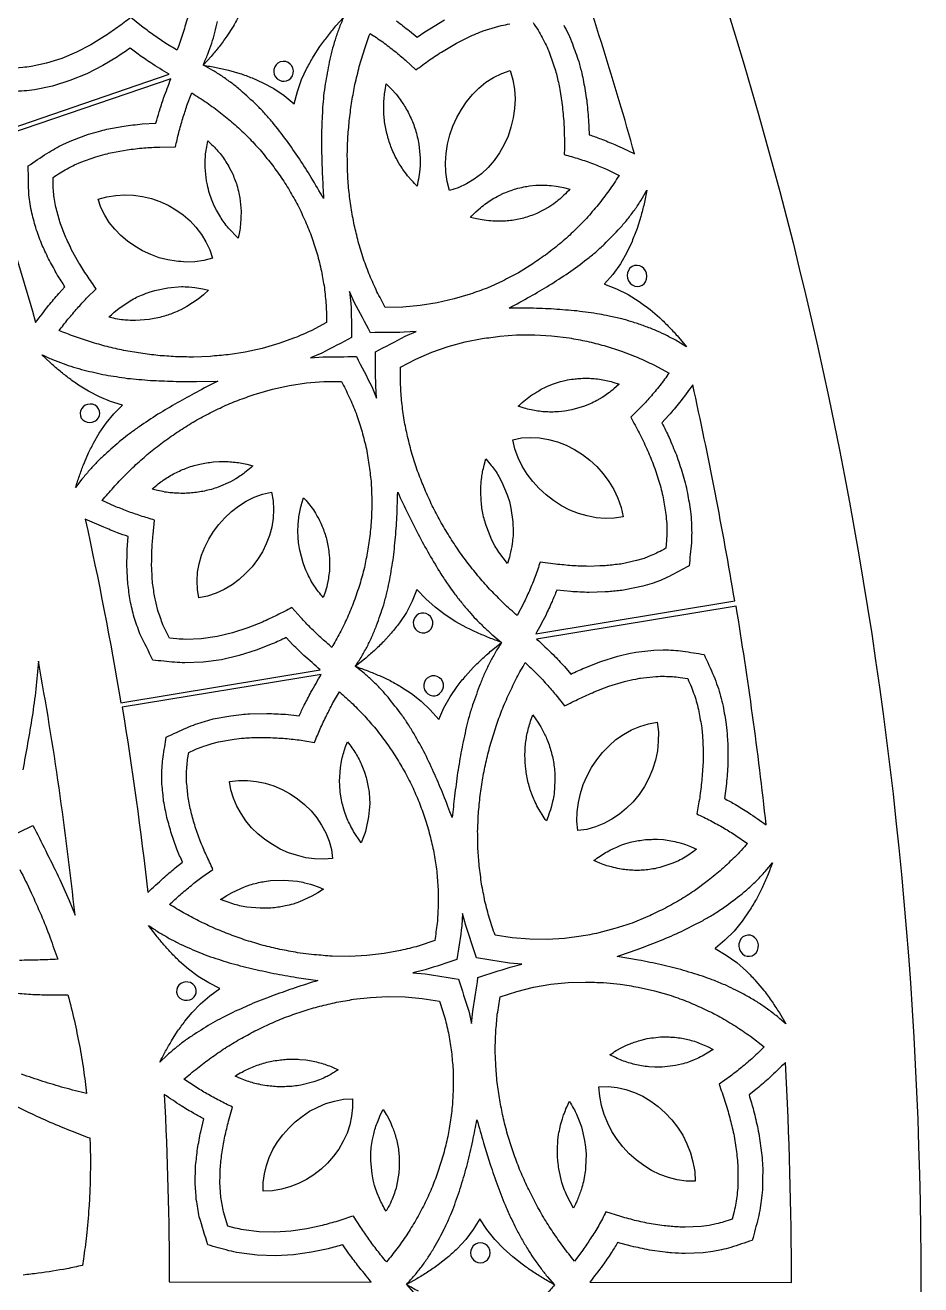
# Model space of a CAD drawing. Extents: x 10 to 990, y 10 to 990.
# Drawn here: x 887 to 989.9, y 499.9 to 644.4 of the extents above; entities that cross this region are included whole.
import ezdxf

# ---------------------------------------------------------------- set-up
doc = ezdxf.new("R2010")
doc.units = 0

msp = doc.modelspace()

# ---------------------------------------------------------------- linework, layer by layer
for points in [[(948.86, 644.46, -0.006987), (949.4, 643.41, -0.007603), (949.86, 642.31, -0.001296), (950.58, 640.29, -0.006752), (950.93, 638.93, -0.006999), (951.14, 637.96, -0.001309), (951.5, 635.86, -0.004398), (951.71, 633.6), (951.79, 631.88, -0.006506), (953.12, 631.4, -0.005615), (954.74, 630.75, -0.001264), (956.99, 629.7), (956.99, 629.7, 0.013328), (949.45, 653.87)], [(905.66, 645.25, -0.005261), (905.11, 643.36, -0.001052), (904.47, 641.57, -0.002377), (903.03, 642.47, -0.003386), (901.69, 643.37, -0.002275), (900.39, 644.35), (899.18, 645.32, -0.003552), (897.66, 644.18, -0.004682), (896.12, 643.13), (894.6, 642.2), (892.94, 641.35), (891.26, 640.64), (889.51, 640.09), (887.73, 639.71, -0.006589), (886.76, 639.59), (885.92, 639.53), (885.92, 639.53), (884.9, 640.94, 0.001121), (884.07, 642.44), (883.41, 644.03, 0.00111), (882.9, 645.67, 0.001086)], [(911.65, 645.63, -0.006218), (910.93, 644.31), (910.2, 643.17, -0.004965), (909.3, 641.97, -0.004544), (908.39, 640.87), (907.48, 639.87, 0.006063), (908.02, 641.14, 0.006189), (908.46, 642.38, 0.006796), (908.82, 643.61, 0.005808), (909.11, 644.88, 0.001454)], [(945.34, 644.75, -0.006748), (945.92, 643.87, -0.007662), (946.4, 643.02, -0.009078), (946.85, 642.14, -0.008251), (947.23, 641.24, -0.001046), (947.86, 639.46, -0.010498), (948.25, 637.9, -0.01928), (948.41, 637.08), (948.66, 635.56, -0.004827), (948.86, 633.49, -0.00459), (948.94, 631.51, -0.001139), (948.93, 629.61, -0.005896), (950.61, 629.12, -0.005692), (952.27, 628.53, -0.005724), (953.76, 627.92), (955.23, 627.22, -0.005399), (954.05, 625.45, -0.005339), (952.81, 623.83, -0.004521), (951.47, 622.28), (950.11, 620.88, -0.001012), (948.61, 619.52, -0.004571), (946.96, 618.22, -0.004588), (945.31, 617.07), (943.66, 616.05, -0.004052), (941.82, 615.09), (940.07, 614.29, -0.004136), (938.13, 613.59), (936.3, 613.04), (934.35, 612.59), (932.38, 612.27), (930.38, 612.1), (928.37, 612.07, 0.001163), (927.42, 613.87, 0.001288), (926.59, 615.72, 0.001078), (925.88, 617.62, -0.002428), (925.28, 619.63, 0.001017), (924.81, 621.52, 0.001059), (924.45, 623.51, 0.001246), (924.19, 625.52, -0.002627), (924.05, 627.61, -0.002704), (924.02, 629.65, -0.003038), (924.09, 631.68, -0.002631), (924.27, 633.71, -0.002697), (924.54, 635.73, 0.001253), (924.9, 637.66, -0.002059), (925.4, 639.7, -0.002966), (925.98, 641.65, 0.00098), (926.63, 643.5, -0.005425), (928.08, 642.52, -0.005209), (929.46, 641.46, -0.005576), (930.71, 640.43), (931.9, 639.32, -0.003118), (933.46, 640.46, -0.003619), (935.01, 641.48), (936.56, 642.39), (938.23, 643.22, -0.010251), (939.47, 643.73, -0.017147), (940, 643.92), (941.7, 644.4, -0.008963), (942.66, 644.59, -0.008119)], [(929.67, 644.93, -0.005308), (931.15, 643.79), (932.03, 643.07, -0.003786), (933.48, 644.04), (935.17, 645.05)], [(883.52, 550.55, 0.001827), (887.93, 552.63, -0.005649), (890.85, 546.8, -0.006061), (892.09, 544.02), (892.77, 542.33), (892.77, 542.33, 0.018607), (888.56, 571.47, -0.005996), (888.28, 568.29, -0.005207), (887.85, 565.14, -0.004237), (886.77, 559.02, 0.004014)], [(886.43, 547.58, -0.005934), (887.74, 544.92, -0.006201), (888.87, 542.37, -0.006157), (889.91, 539.76, -0.001433), (890.78, 537.29, -0.004673), (888.49, 537.19, -0.005235), (886.4, 537.16, -0.00511)], [(885.91, 533.4, 0.003651), (887.93, 533.25, 0.003692), (890.01, 533.19), (891.95, 533.21, -0.005953), (892.69, 530.21, -0.005921), (893.28, 527.38, -0.004299), (893.74, 524.64, -0.001872), (894.1, 521.88, -0.002568), (891.53, 522.53, -0.001993), (889.08, 523.27, -0.001893), (886.63, 524.1, -0.003056)], [(884.68, 521.06, 0.002516), (887.16, 519.85, 0.001814), (889.56, 518.75, 0.003), (892.15, 517.67, -0.001194), (894.47, 516.78, -0.007783), (894.53, 514.63, -0.010186), (894.48, 510.95, -0.010067), (894.36, 508.77, -0.005437), (894.08, 505.57, -0.009944), (893.73, 502.9), (893.61, 502.16, -0.006831), (891.84, 501.78, -0.011075), (888.55, 501.26, -0.0096), (886.82, 501.06, -0.003502)], [(931.67, 499.04), (930.84, 499.96, -0.004712), (932.15, 499.23, -0.004571)], [(947.82, 499.92, 0.004957), (946.89, 498.86, 0.003628)]]:
    msp.add_lwpolyline(points, format="xyb")
for points in [[(874.1, 651.44, -0.013094), (881.63, 631.3), (903.56, 638.81, -0.000937), (901.45, 640.13, -0.002796), (900.01, 641.11), (899.09, 641.8, -0.004801), (897.65, 640.83), (895.96, 639.82), (894.11, 638.88), (892.19, 638.09), (890.17, 637.46), (888.12, 637.04, -0.005631), (886.94, 636.9, 0.000825), (884.44, 636.74, 0.002062), (882.47, 639.48, 0.001351), (881.5, 641.23, 0.001077), (880.73, 643.05, 0.001279), (880.16, 644.91, 0.001112), (879.74, 646.8, -0.002624), (879.45, 648.76), (879.31, 650.26, -0.004239), (878.04, 650.48, -0.002406), (876.36, 650.85, 0.00144), (874.1, 651.44)], [(921.29, 624.58, 0.004068), (919.89, 626.96, 0.003593), (918.53, 629.12, 0.004188), (917.03, 631.27, 0.004559), (915.42, 633.32, 0.007049), (914.52, 634.34, 0.007924), (913.67, 635.24, 0.00461), (911.77, 636.98, 0.006644), (910.75, 637.8, 0.008101), (909.65, 638.58, 0.007388), (908.6, 639.25), (907.51, 639.86, -0.004712), (908.98, 639.59, -0.004571), (910.38, 639.27), (911.69, 638.91, -0.006573), (913.1, 638.39), (914.34, 637.85), (915.6, 637.18), (916.79, 636.37), (917.92, 635.44), (918.29, 636.85), (918.78, 638.22), (919.39, 639.52, -0.004781), (920.13, 640.84), (920.86, 641.99, -0.003813), (921.77, 643.2, -0.005345), (922.72, 644.36), (923.58, 645.33, 0.004957), (923.05, 644.03, 0.003628), (922.61, 642.77, 0.005063), (922.24, 641.49, 0.004295), (921.94, 640.22, -0.00142), (921.48, 637.71, 0.00338), (921.3, 636.33, 0.003235), (921.19, 635.03, 0.001129), (921.07, 632.4, 0.000888), (921.07, 629.77, 0.001621), (921.16, 627.06, -0.001279), (921.29, 624.58)], [(903.76, 638.29), (881.85, 630.83, -0.013282), (888.24, 610.34, -0.001905), (889.73, 612.28, -0.003677), (890.9, 613.65), (891.61, 614.43, -0.003745), (890.73, 615.82, 0.001114), (889.83, 617.44, 0.001349), (889.01, 619.18, -0.004855), (888.32, 621.01, 0.001333), (887.81, 622.87, -0.007078), (887.6, 623.95, -0.007069), (887.48, 624.98, -0.006348), (887.42, 625.98, 0.001644), (887.4, 628.3, -0.002175), (889.55, 629.74, -0.007314), (890.49, 630.3, -0.005317), (891.44, 630.79), (892.39, 631.23), (894.31, 631.93, -0.006968), (895.48, 632.26, -0.006765), (896.43, 632.5), (898.36, 632.87, -0.004349), (900.46, 633.12), (902.06, 633.22, -0.004631), (902.43, 634.5, -0.003391), (902.94, 636.09, 0.001505), (903.76, 638.29)], [(928.49, 637.71, -0.007149), (929.11, 637.09), (929.62, 636.53, -0.011467), (930.22, 635.71, -0.011545), (930.59, 635.17, -0.010777), (930.99, 634.47, -0.009122), (931.34, 633.75, -0.010429), (931.64, 633.01, -0.010063), (931.89, 632.25, -0.012635), (932.1, 631.41), (932.23, 630.78), (932.38, 629.19, -0.010417), (932.37, 628.31), (932.32, 627.58, -0.012837), (932.13, 626.51), (932.03, 625.97, -0.007892), (931.41, 626.62), (930.94, 627.17, -0.006883), (930.41, 627.89, -0.00865), (929.98, 628.55), (929.62, 629.18, -0.006775), (929.26, 629.96, -0.009251), (928.96, 630.7, -0.00944), (928.72, 631.45, -0.023407), (928.36, 632.98, -0.008108), (928.26, 633.77, -0.010185), (928.21, 634.57, -0.008238), (928.2, 635.36, -0.010225), (928.25, 636.16, -0.006371), (928.35, 636.97), (928.49, 637.71)], [(890.24, 626.97, -0.006083), (891.06, 627.51, -0.008381), (891.85, 627.98, -0.009702), (892.72, 628.41), (893.42, 628.73), (895.15, 629.35, -0.009505), (896.24, 629.65, -0.0124), (897.06, 629.84), (898.74, 630.15, -0.004657), (900.66, 630.37, -0.003809), (902.52, 630.47), (904.3, 630.49, -0.003766), (904.68, 632.13, -0.003853), (905.14, 633.74, -0.004019), (905.62, 635.22), (906.17, 636.67, -0.004908), (907.89, 635.56, -0.005088), (909.48, 634.4, -0.001313), (910.97, 633.18, -0.005057), (912.47, 631.77, -0.005342), (913.84, 630.32, -0.00525), (915.12, 628.78, -0.005606), (916.31, 627.17, -0.005024), (917.39, 625.48, -0.001153), (918.34, 623.79, -0.005319), (919.22, 621.92, -0.005422), (919.96, 620.07, -0.000999), (920.56, 618.23, -0.005318), (921.05, 616.22, -0.001061), (921.39, 614.33, -0.001302), (921.6, 612.33, -0.001164), (921.65, 610.32), (919.88, 609.39, -0.004427), (917.97, 608.57), (916.16, 607.91), (914.25, 607.37), (912.3, 606.94), (910.33, 606.64, -0.00328), (908.28, 606.45), (906.35, 606.37, -0.003133), (904.29, 606.41, -0.003097), (902.29, 606.55, -0.003103), (900.31, 606.8, -0.002729), (898.36, 607.13, -0.003329), (896.44, 607.57, -0.002784), (894.54, 608.11, -0.002622), (892.69, 608.73, 0.001228), (890.94, 609.4, -0.003312), (891.96, 610.71, -0.003801), (893.05, 611.98, -0.004162), (894.09, 613.12), (895.19, 614.2, -0.002248), (894.15, 615.71, -0.003639), (893.2, 617.2), (892.38, 618.68, 0.001103), (891.63, 620.27, -0.004906), (891.03, 621.87, 0.001158), (890.57, 623.55, -0.009257), (890.4, 624.45, -0.007853), (890.3, 625.3, -0.006145), (890.25, 626.17), (890.24, 626.97)], [(908.02, 631.17, -0.008917), (908.63, 630.59, -0.009991), (909.17, 630.01, -0.010063), (909.65, 629.41, -0.011836), (910.09, 628.77, -0.011927), (910.51, 628.06), (910.8, 627.51, -0.011214), (911.35, 626.1, -0.012497), (911.58, 625.16), (911.69, 624.62), (911.83, 623.1), (911.77, 621.57, -0.010371), (911.64, 620.72), (911.48, 620.01), (910.39, 621.15, -0.009634), (909.88, 621.82, -0.009046), (909.45, 622.45, -0.013189), (909.01, 623.23), (908.75, 623.72, -0.007543), (908.43, 624.49), (908.21, 625.12, -0.01208), (907.96, 626.12), (907.86, 626.59), (907.71, 628.1), (907.7, 628.87, -0.009064), (907.76, 629.69, -0.008391), (907.88, 630.48), (908.02, 631.17)], [(949.56, 625.62, -0.009697), (948.89, 624.94), (948.41, 624.49, -0.010466), (947.73, 623.96), (947.14, 623.57), (945.77, 622.85, -0.007965), (945, 622.56, -0.010934), (944.26, 622.32, -0.010853), (943.52, 622.15, -0.009485), (942.75, 622.03, -0.011478), (941.98, 621.96, -0.010216), (941.2, 621.95, -0.012307), (940.28, 622), (939.72, 622.06, -0.006912), (938.86, 622.22), (938.15, 622.4, -0.006924), (938.77, 623.02), (939.31, 623.51, -0.008811), (940, 624.04, -0.010667), (940.64, 624.47, -0.012969), (941.44, 624.91), (941.94, 625.16, -0.008534), (943.38, 625.68, -0.009798), (944.27, 625.89, -0.012624), (944.95, 626.01), (945.65, 626.08, -0.010084), (946.5, 626.1, -0.013033), (947.42, 626.04), (947.99, 625.98, -0.00791), (948.85, 625.81), (949.56, 625.62)], [(895.42, 624.47), (896.42, 624.76), (897.44, 624.92), (898.47, 624.98), (899.49, 624.93), (900.52, 624.79), (901.53, 624.55), (902.5, 624.2), (903.44, 623.78), (904.34, 623.26), (905.19, 622.67), (905.97, 622), (906.65, 621.26), (907.29, 620.45), (907.8, 619.59), (908.24, 618.68), (908.54, 617.7), (907.54, 617.44), (906.51, 617.31), (905.48, 617.27, -0.007354), (904.37, 617.37), (903.43, 617.51), (902.42, 617.77), (901.45, 618.13), (900.51, 618.57), (899.62, 619.08), (898.79, 619.65), (898.02, 620.31), (897.32, 621.04), (896.7, 621.81), (896.18, 622.64), (895.73, 623.53), (895.42, 624.47)], [(942.6, 612, 0.003736), (945.02, 613.32, 0.003279), (947.21, 614.61, 0.003993), (949.41, 616.03, 0.003622), (951.52, 617.59, 0.005429), (952.53, 618.41, 0.006824), (953.51, 619.3, 0.004458), (955.34, 621.19, 0.007232), (956.2, 622.19, 0.005343), (957.01, 623.27, 0.00686), (957.76, 624.39), (958.42, 625.52, -0.003916), (958.09, 623.95, -0.004838), (957.71, 622.48), (957.28, 621.11, -0.006482), (956.7, 619.64), (956.1, 618.35), (955.37, 617.06), (954.5, 615.85), (953.56, 614.77), (953.55, 614.76), (953.54, 614.74), (954.93, 614.21), (956.25, 613.56), (957.52, 612.76, -0.005993), (958.78, 611.82), (959.87, 610.9, -0.004539), (961, 609.77, -0.005183), (962.04, 608.65), (962.97, 607.54, 0.00704), (961.72, 608.3, 0.007037), (960.46, 608.95, 0.007346), (959.3, 609.48, 0.006828), (957.98, 609.98, 0.008319), (956.67, 610.42, 0.006422), (955.53, 610.75, 0.007886), (954.06, 611.08, 0.006685), (952.97, 611.3, 0.004213), (950.37, 611.66, 0.003002), (947.76, 611.87, 0.003605), (945.07, 611.98), (942.6, 612)], [(896.63, 610.94, -0.009172), (897.26, 611.52), (897.8, 611.96), (899.1, 612.83, -0.010229), (899.84, 613.23, -0.011643), (900.61, 613.56, -0.010333), (901.27, 613.81), (901.93, 614.02), (903.42, 614.33), (904.97, 614.45, -0.009735), (905.82, 614.43), (906.53, 614.36, -0.010506), (907.43, 614.2), (908.07, 614.06), (907.5, 613.51), (906.89, 613.02), (905.59, 612.16), (904.91, 611.79, -0.011416), (904.08, 611.43, -0.010526), (903.42, 611.19, -0.010041), (902.69, 610.97, -0.012536), (901.87, 610.79), (901.26, 610.68), (899.72, 610.56, -0.008639), (898.88, 610.59, -0.011056), (898.1, 610.66, -0.012065), (897.19, 610.82), (896.63, 610.94)], [(919.78, 606.27), (921.21, 606.39, -0.000995), (925.06, 606.43, -0.002096), (926.83, 602.98), (927.39, 601.64), (927.28, 603.08, 0.002095), (927.24, 606.97, 0.000988), (930.67, 608.76), (931.94, 609.32), (930.54, 609.21, 0.001), (926.69, 609.17, 0.002416), (924.86, 612.61), (924.29, 613.91), (924.44, 612.51, -0.002426), (924.52, 608.61, -0.000992), (921.1, 606.83), (919.78, 606.27)], [(960.58, 584.43, -0.007162), (959.7, 583.97, -0.008583), (958.87, 583.59), (958.08, 583.28), (957.21, 583.02), (955.41, 582.63, -0.009757), (953.8, 582.45, -0.016739), (953.02, 582.41), (951.73, 582.36, -0.004066), (949.8, 582.43, -0.002935), (947.93, 582.61), (946.16, 582.86, -0.005789), (945.59, 581.19, -0.006047), (944.92, 579.57, -0.005944), (944.25, 578.11), (943.51, 576.71, -0.002495), (941.96, 578.13, -0.002814), (940.53, 579.57, -0.002955), (939.18, 581.09, -0.002636), (937.89, 582.69, -0.002794), (936.69, 584.33, -0.002935), (935.58, 586.05, -0.002478), (934.56, 587.8, 0.001086), (933.66, 589.54, -0.002367), (932.8, 591.47, 0.001131), (932.09, 593.28, 0.00127), (931.46, 595.2, -0.002791), (930.94, 597.24, 0.001011), (930.54, 599.15, 0.001049), (930.27, 601.16, 0.001099), (930.13, 603.18, 0.001308), (930.11, 605.21), (931.89, 606.14), (933.73, 606.92), (935.61, 607.57), (937.54, 608.1), (939.49, 608.49, -0.004389), (941.54, 608.76), (943.46, 608.91, -0.004314), (945.54, 608.91), (947.47, 608.8), (949.47, 608.57, -0.005008), (951.53, 608.18, -0.004978), (953.5, 607.69, -0.001008), (955.38, 607.09, -0.005139), (957.35, 606.32, -0.004987), (959.2, 605.47), (960.96, 604.54, -0.005447), (959.91, 603.11, -0.006071), (958.78, 601.77, -0.006066), (957.69, 600.58), (956.55, 599.47, -0.004158), (957.53, 597.66, -0.005153), (958.4, 595.86, -0.001127), (959.14, 594.09, -0.003793), (959.79, 592.13, -0.006777), (960.06, 591.18, -0.009289), (960.29, 590.21, -0.001068), (960.59, 588.34, -0.006663), (960.68, 587.28, -0.008596), (960.7, 586.31, -0.007647), (960.66, 585.33), (960.58, 584.43)], [(909.17, 603.61, 0.002041), (906.73, 602.35, 0.001577), (904.51, 601.13, 0.001976), (902.29, 599.81, 0.001605), (900.13, 598.38, 0.005455), (899.03, 597.58, 0.005902), (898.08, 596.84, 0.001768), (896.17, 595.16, 0.005025), (895.25, 594.27, 0.004159), (894.39, 593.35, 0.004907), (893.56, 592.36), (892.83, 591.39, -0.002751), (893.27, 592.74, -0.003329), (893.74, 594.02), (894.24, 595.21, -0.004722), (894.89, 596.49), (895.55, 597.63), (896.33, 598.77), (897.23, 599.84), (898.22, 600.86), (896.85, 601.28), (895.56, 601.81), (894.33, 602.44), (893.15, 603.16, -0.003807), (891.98, 604, -0.003811), (890.92, 604.85, -0.003587), (889.9, 605.75), (888.97, 606.64, 0.005106), (890.2, 606.09, 0.003181), (891.4, 605.62, 0.00532), (892.59, 605.22, 0.004415), (893.83, 604.87, -0.001308), (896.25, 604.32, -0.001078), (898.79, 603.93, 0.001799), (901.43, 603.7, 0.001295), (904.03, 603.59, 0.002113), (906.7, 603.57), (909.17, 603.61)], [(903.62, 574.11), (902.85, 575.66, 0.001121), (902.28, 577.28), (901.88, 578.96, 0.00111), (901.65, 580.66, 0.001086), (901.56, 582.41, -0.003263), (901.59, 584.24, -0.00206), (901.72, 586), (901.9, 587.67, -0.002396), (900.29, 588.16, -0.00332), (898.75, 588.69, -0.00246), (897.28, 589.28), (895.88, 589.9, -0.002996), (897.18, 591.42, -0.002436), (898.52, 592.84, -0.003213), (899.94, 594.2, -0.002916), (901.44, 595.5, -0.003091), (903, 596.71, -0.002843), (904.63, 597.84, -0.003537), (906.32, 598.91, -0.003323), (908.07, 599.87, -0.003739), (909.86, 600.74, -0.004022), (911.7, 601.5, -0.004055), (913.58, 602.15), (915.43, 602.68), (917.37, 603.11), (919.35, 603.4), (921.34, 603.56), (923.34, 603.57, -0.001311), (924.25, 601.78, -0.001103), (925.03, 599.92, -0.001039), (925.65, 598.03, -0.001043), (926.16, 596.09, -0.004491), (926.51, 594.05, -0.001168), (926.75, 592.13, -0.004458), (926.83, 590.08, -0.001172), (926.81, 588.15, -0.004928), (926.64, 586.09, -0.004478), (926.35, 584.1, -0.001188), (925.98, 582.21, -0.001215), (925.46, 580.29, -0.004659), (924.78, 578.34, -0.005262), (924.04, 576.5, -0.005261), (923.18, 574.72, -0.001052), (922.26, 573.06, -0.002377), (920.98, 574.19, -0.003386), (919.81, 575.3, -0.002275), (918.69, 576.48), (917.66, 577.63, -0.003552), (915.96, 576.76, -0.004682), (914.28, 575.97), (912.62, 575.31), (910.85, 574.74), (909.07, 574.32), (907.26, 574.06), (905.44, 573.98, -0.006589), (904.46, 574.03), (903.62, 574.11)], [(955.21, 603.28), (954.63, 602.73, -0.007262), (953.93, 602.18, -0.010314), (953.29, 601.74), (952.68, 601.37, -0.007648), (951.91, 601.01), (951.26, 600.74), (949.78, 600.3, -0.008034), (948.97, 600.17), (948.27, 600.09, -0.008382), (947.43, 600.06, -0.010194), (946.66, 600.09, -0.010528), (945.88, 600.17, -0.009771), (945.11, 600.31, -0.007454), (944.33, 600.51), (943.62, 600.72, -0.006907), (944.27, 601.31), (944.84, 601.77, -0.011351), (945.74, 602.35, -0.01827), (946.29, 602.67, -0.011985), (946.91, 602.98), (947.56, 603.26, -0.011914), (948.49, 603.55), (949.04, 603.7, -0.011546), (950, 603.85, -0.01483), (950.63, 603.92, -0.012521), (951.47, 603.94, -0.012113), (952.17, 603.92, -0.011593), (952.95, 603.84, -0.008817), (953.73, 603.7, -0.010251), (954.51, 603.5), (955.21, 603.28)], [(945.65, 574.6), (968.49, 578.39, 0.013098), (963.67, 603.18, -0.001447), (962.16, 601.14, -0.003824), (960.94, 599.69), (960.14, 598.82, -0.005336), (960.96, 597.13, -0.001286), (961.79, 595.15, -0.003702), (962.5, 593.02, -0.006594), (962.81, 591.93, -0.008119), (963.07, 590.77, -0.001098), (963.42, 588.65, -0.006132), (963.52, 587.38, -0.008407), (963.55, 586.22, -0.005993), (963.51, 585.04, -0.001259), (963.26, 582.41, -0.004169), (960.95, 581.19, -0.007625), (959.97, 580.75), (959, 580.39), (957.94, 580.08), (955.92, 579.65, -0.008833), (954.37, 579.48, -0.016802), (953.6, 579.43), (951.78, 579.36, -0.003624), (949.66, 579.46), (948.06, 579.62, -0.006727), (947.52, 578.33, -0.005784), (946.79, 576.74, -0.001441), (945.65, 574.6)], [(901.61, 591.23, -0.010425), (902.32, 591.82, -0.01065), (902.9, 592.25, -0.008745), (903.56, 592.67, -0.009786), (904.23, 593.05, -0.00857), (904.93, 593.38, -0.010135), (905.64, 593.67, -0.01156), (906.43, 593.92, -0.010575), (907.11, 594.1, -0.009307), (907.86, 594.24, -0.008306), (908.62, 594.34), (909.32, 594.4, -0.009335), (910.16, 594.39, -0.025184), (911.71, 594.23, -0.008899), (912.47, 594.07), (913.17, 593.88, -0.011444), (912.4, 593.23, -0.013689), (911.89, 592.84, -0.010317), (911.24, 592.42), (910.62, 592.07), (909.21, 591.45, -0.010614), (908.42, 591.19, -0.012356), (907.61, 591, -0.010562), (906.92, 590.87, -0.008612), (906.15, 590.78, -0.010428), (905.38, 590.73, -0.013033), (904.47, 590.75, -0.012724), (903.83, 590.79, -0.010266), (903.08, 590.89, -0.011015), (902.24, 591.07), (901.61, 591.23)], [(942.4, 582.69), (941.42, 583.98, -0.009523), (940.96, 584.73), (940.62, 585.37), (940.02, 586.85, -0.009569), (939.77, 587.67, -0.008916), (939.58, 588.45, -0.009999), (939.45, 589.22, -0.010998), (939.37, 590.09), (939.33, 590.73, -0.0082), (939.36, 591.59, -0.012802), (939.46, 592.58, -0.014652), (939.55, 593.19, -0.007995), (939.73, 593.97), (939.93, 594.69, -0.010681), (940.55, 593.95, -0.012507), (940.99, 593.36, -0.010531), (941.42, 592.67), (941.77, 592.03), (942.38, 590.56), (942.63, 589.8), (942.81, 589.03), (943.02, 587.45, -0.009389), (943.05, 586.58), (943.04, 585.85, -0.010474), (942.95, 584.98, -0.013066), (942.69, 583.68, -0.03201), (942.56, 583.18), (942.4, 582.69)], [(921.26, 578.78, -0.006926), (920.72, 579.44, -0.010114), (920.26, 580.08), (919.89, 580.66, -0.009923), (919.48, 581.47, -0.011977), (919.19, 582.1), (918.95, 582.75), (918.56, 584.21, -0.010967), (918.43, 585.07), (918.37, 585.7, -0.011773), (918.36, 586.65, -0.012329), (918.39, 587.27, -0.009134), (918.47, 588.03, -0.010552), (918.6, 588.79, -0.011043), (918.81, 589.61), (919, 590.24, -0.007447), (919.56, 589.59), (920, 589.02, -0.010234), (920.48, 588.25, -0.010885), (920.82, 587.64, -0.011944), (921.14, 586.95, -0.009267), (921.41, 586.23, -0.011304), (921.63, 585.5, -0.010564), (921.79, 584.76, -0.013191), (921.91, 583.94), (921.97, 583.33), (921.96, 581.81, -0.010593), (921.85, 580.97), (921.72, 580.28, -0.01305), (921.43, 579.28), (921.26, 578.78)], [(929.81, 590.86, 0.00127), (931, 588.35), (932.15, 586.06, 0.001518), (933.41, 583.74, 0.001719), (934.77, 581.49, 0.005816), (935.63, 580.2, 0.004963), (936.26, 579.32, 0.004373), (937.12, 578.22, 0.006951), (938, 577.17, 0.00627), (938.8, 576.29, 0.005509), (939.79, 575.31, 0.005433), (940.71, 574.45), (941.71, 573.64, -0.003399), (940.29, 574.17, -0.004054), (938.96, 574.73, -0.004482), (937.67, 575.36), (936.46, 576.01), (935.25, 576.78), (934.09, 577.66), (933.02, 578.62), (932.02, 579.69), (931.46, 578.35), (930.8, 577.08), (930.01, 575.89, -0.006218), (929.07, 574.71), (928.17, 573.7, -0.004965), (927.09, 572.67, -0.004544), (926.01, 571.73), (924.94, 570.89, 0.006063), (925.69, 572.05, 0.006189), (926.33, 573.21, 0.006796), (926.88, 574.36, 0.005808), (927.38, 575.57, 0.001454), (928.2, 577.94, 0.007169), (928.56, 579.32, 0.00603), (928.83, 580.52, 0.004313), (929.27, 583.09, 0.003675), (929.56, 585.69, 0.004535), (929.73, 588.38, 0.00168), (929.81, 590.86)], [(893.93, 587.79, -0.013094), (898.03, 566.7), (920.91, 570.49, -0.000937), (919.04, 572.15, -0.002796), (917.78, 573.35), (916.99, 574.18, -0.004801), (915.41, 573.46), (913.57, 572.74), (911.6, 572.12), (909.57, 571.65), (907.48, 571.37), (905.38, 571.29, -0.005631), (904.19, 571.35, 0.000825), (901.7, 571.6, 0.002062), (900.21, 574.62, 0.001351), (899.54, 576.51, 0.001077), (899.09, 578.44, 0.001279), (898.83, 580.36, 0.001112), (898.72, 582.3, -0.002624), (898.76, 584.28), (898.86, 585.78, -0.004239), (897.65, 586.21, -0.002406), (896.06, 586.85, 0.00144), (893.93, 587.79)], [(972.1, 552.71, 0.013328), (968.65, 577.79), (945.75, 574.02, -0.004948), (947.66, 572.23, -0.005308), (948.94, 570.86), (949.69, 570.01, -0.003786), (951.27, 570.72), (953.11, 571.44), (955.06, 572.05, -0.008292), (956.35, 572.35), (957.15, 572.52), (959.19, 572.75), (960.29, 572.79, -0.006908), (961.45, 572.75, -0.007455), (962.53, 572.64, -0.000749), (964.97, 572.25, -0.001707), (966.09, 569.77, -0.006444), (966.52, 568.61, -0.006987), (966.87, 567.48, -0.007603), (967.15, 566.32, -0.001296), (967.52, 564.21, -0.006752), (967.64, 562.81, -0.006999), (967.7, 561.83, -0.001309), (967.7, 559.69, -0.004398), (967.54, 557.43), (967.33, 555.72, -0.006506), (968.57, 555.03, -0.005615), (970.06, 554.12, -0.001264), (972.1, 552.71)], [(936.05, 553.53, 0.004068), (935.06, 556.12, 0.003593), (934.07, 558.47, 0.004188), (932.95, 560.84, 0.004559), (931.7, 563.13, 0.007049), (930.98, 564.28, 0.007924), (930.28, 565.31, 0.00461), (928.7, 567.34, 0.006644), (927.83, 568.32, 0.008101), (926.87, 569.27, 0.007388), (925.94, 570.1), (924.97, 570.88, -0.004712), (926.38, 570.37, -0.004571), (927.7, 569.82), (928.94, 569.25, -0.006573), (930.24, 568.51), (931.38, 567.77), (932.51, 566.9), (933.55, 565.91), (934.51, 564.81), (935.11, 566.13), (935.82, 567.41), (936.63, 568.59, -0.004781), (937.58, 569.76), (938.5, 570.78, -0.003813), (939.59, 571.83, -0.005345), (940.72, 572.82), (941.72, 573.63, 0.004957), (940.98, 572.43, 0.003628), (940.35, 571.26, 0.005063), (939.77, 570.07, 0.004295), (939.27, 568.86, -0.00142), (938.4, 566.46, 0.00338), (937.99, 565.12, 0.003235), (937.67, 563.86, 0.001129), (937.12, 561.28, 0.000888), (936.68, 558.69, 0.001621), (936.33, 556.01, -0.001279), (936.05, 553.53)], [(963.09, 569.48, -0.006748), (963.51, 568.51, -0.007662), (963.86, 567.59, -0.009078), (964.15, 566.66, -0.008251), (964.38, 565.7, -0.001046), (964.7, 563.84, -0.010498), (964.83, 562.24, -0.01928), (964.85, 561.4), (964.86, 559.86, -0.004827), (964.71, 557.79, -0.00459), (964.47, 555.83, -0.001139), (964.14, 553.95, -0.005896), (965.72, 553.19, -0.005692), (967.26, 552.33, -0.005724), (968.63, 551.49), (969.96, 550.56, -0.005399), (968.5, 549.01, -0.005339), (967.01, 547.61, -0.004521), (965.44, 546.31), (963.87, 545.14, -0.001012), (962.16, 544.05, -0.004571), (960.32, 543.04, -0.004588), (958.5, 542.18), (956.71, 541.44, -0.004052), (954.74, 540.8), (952.88, 540.3, -0.004136), (950.85, 539.92), (948.95, 539.68), (946.95, 539.56), (944.96, 539.58), (942.96, 539.74), (940.98, 540.04, 0.001163), (940.33, 541.97, 0.001288), (939.82, 543.93, 0.001078), (939.43, 545.92, -0.002428), (939.17, 548, 0.001017), (939.02, 549.94, 0.001059), (938.98, 551.96, 0.001246), (939.07, 553.99, -0.002627), (939.27, 556.07, -0.002704), (939.57, 558.09, -0.003038), (939.98, 560.08, -0.002631), (940.49, 562.06, -0.002697), (941.09, 564.01, 0.001253), (941.76, 565.85, -0.002059), (942.6, 567.78, -0.002966), (943.48, 569.6, 0.00098), (944.43, 571.32, -0.005425), (945.7, 570.12, -0.005209), (946.89, 568.85, -0.005576), (947.95, 567.62), (948.94, 566.34, -0.003118), (950.67, 567.2, -0.003619), (952.36, 567.95), (954.04, 568.6), (955.82, 569.14, -0.010251), (957.14, 569.43, -0.017147), (957.69, 569.54), (959.44, 569.73, -0.008963), (960.42, 569.75, -0.008119), (961.33, 569.71, -0.008347), (962.24, 569.62), (963.09, 569.48)], [(921.02, 569.95), (898.18, 566.19, -0.013282), (901.11, 544.94, -0.001905), (902.9, 546.6, -0.003677), (904.27, 547.76), (905.1, 548.41, -0.003745), (904.46, 549.93, 0.001114), (903.84, 551.67, 0.001349), (903.32, 553.53, -0.004855), (902.94, 555.44, 0.001333), (902.74, 557.37, -0.007078), (902.72, 558.46, -0.007069), (902.77, 559.5, -0.006348), (902.87, 560.5, 0.001644), (903.24, 562.78, -0.002175), (905.59, 563.85, -0.007314), (906.61, 564.25, -0.005317), (907.63, 564.58), (908.63, 564.85), (910.65, 565.23, -0.006968), (911.86, 565.37, -0.006765), (912.83, 565.44), (914.8, 565.48, -0.004349), (916.91, 565.39), (918.5, 565.22, -0.004631), (919.07, 566.43, -0.003391), (919.84, 567.91, 0.001505), (921.02, 569.95)], [(905.82, 561, -0.006083), (906.72, 561.41, -0.008381), (907.57, 561.73, -0.009702), (908.5, 562.02), (909.25, 562.22), (911.05, 562.54, -0.009505), (912.17, 562.66, -0.0124), (913.01, 562.71), (914.73, 562.74, -0.004657), (916.66, 562.64, -0.003809), (918.51, 562.44), (920.26, 562.16, -0.003766), (920.91, 563.72, -0.003853), (921.63, 565.24, -0.004019), (922.34, 566.61), (923.13, 567.95, -0.004908), (924.64, 566.58, -0.005088), (926.02, 565.17, -0.001313), (927.29, 563.72, -0.005057), (928.53, 562.08, -0.005342), (929.64, 560.43, -0.00525), (930.66, 558.7, -0.005606), (931.57, 556.91, -0.005024), (932.35, 555.06, -0.001153), (933.01, 553.25, -0.005319), (933.57, 551.26, -0.005422), (934, 549.3, -0.000999), (934.29, 547.4, -0.005318), (934.44, 545.33, -0.001061), (934.46, 543.41, -0.001302), (934.34, 541.41, -0.001164), (934.06, 539.42), (932.16, 538.79, -0.004427), (930.14, 538.29), (928.25, 537.94), (926.28, 537.72), (924.27, 537.62), (922.28, 537.64, -0.00328), (920.23, 537.8), (918.31, 538.04, -0.003133), (916.29, 538.42, -0.003097), (914.35, 538.88, -0.003103), (912.43, 539.45, -0.002729), (910.56, 540.11, -0.003329), (908.74, 540.85, -0.002784), (906.95, 541.69, -0.002622), (905.23, 542.61, 0.001228), (903.62, 543.56, -0.003312), (904.83, 544.69, -0.003801), (906.12, 545.76, -0.004162), (907.33, 546.71), (908.6, 547.6, -0.002248), (907.82, 549.26, -0.003639), (907.13, 550.88), (906.56, 552.48, 0.001103), (906.09, 554.17, -0.004906), (905.75, 555.85, 0.001158), (905.58, 557.58, -0.009257), (905.56, 558.49, -0.007853), (905.6, 559.35, -0.006145), (905.69, 560.21), (905.82, 561)], [(945.31, 565.31, -0.007149), (945.83, 564.59), (946.23, 563.96, -0.011467), (946.69, 563.05, -0.011545), (946.96, 562.45, -0.010777), (947.24, 561.7, -0.009122), (947.47, 560.93, -0.010429), (947.64, 560.15, -0.010063), (947.77, 559.36, -0.012635), (947.84, 558.49), (947.86, 557.85), (947.75, 556.26, -0.010417), (947.59, 555.4), (947.42, 554.68, -0.012837), (947.06, 553.66), (946.87, 553.15, -0.007892), (946.37, 553.88), (945.99, 554.51, -0.006883), (945.59, 555.3, -0.00865), (945.27, 556.03), (945.02, 556.71, -0.006775), (944.79, 557.54, -0.009251), (944.62, 558.31, -0.00944), (944.51, 559.09, -0.023407), (944.41, 560.66, -0.008108), (944.44, 561.46, -0.010185), (944.51, 562.25, -0.008238), (944.64, 563.04, -0.010225), (944.82, 563.82, -0.006371), (945.06, 564.6), (945.31, 565.31)], [(924.04, 562.23, -0.008917), (924.55, 561.55, -0.009991), (924.99, 560.89, -0.010063), (925.37, 560.21, -0.011836), (925.7, 559.52, -0.011927), (925.99, 558.74), (926.19, 558.15, -0.011214), (926.49, 556.67, -0.012497), (926.57, 555.71), (926.59, 555.16), (926.47, 553.64), (926.16, 552.13, -0.010371), (925.89, 551.32), (925.62, 550.65), (924.74, 551.95, -0.009634), (924.34, 552.69, -0.009046), (924.02, 553.39, -0.013189), (923.71, 554.23), (923.54, 554.76, -0.007543), (923.35, 555.56), (923.24, 556.22, -0.01208), (923.16, 557.25), (923.13, 557.73), (923.23, 559.24), (923.35, 560.01, -0.009064), (923.55, 560.81, -0.008391), (923.79, 561.56), (924.04, 562.23)], [(910.51, 557.69), (911.55, 557.81), (912.58, 557.8), (913.6, 557.69), (914.61, 557.47), (915.6, 557.17), (916.55, 556.76), (917.45, 556.26), (918.31, 555.68), (919.11, 555.03), (919.86, 554.31), (920.51, 553.51), (921.06, 552.67), (921.56, 551.77), (921.93, 550.84), (922.21, 549.86), (922.34, 548.86), (921.31, 548.76), (920.27, 548.8), (919.25, 548.93, -0.007354), (918.18, 549.21), (917.27, 549.5), (916.32, 549.93), (915.42, 550.45), (914.56, 551.03), (913.77, 551.68), (913.04, 552.38), (912.39, 553.16), (911.83, 553.99), (911.34, 554.86), (910.96, 555.76), (910.67, 556.71), (910.51, 557.69)], [(964.11, 549.91, -0.009697), (963.34, 549.35), (962.79, 548.99, -0.010466), (962.03, 548.58), (961.38, 548.29), (959.91, 547.8, -0.007965), (959.1, 547.64, -0.010934), (958.34, 547.53, -0.010853), (957.57, 547.48, -0.009485), (956.8, 547.49, -0.011478), (956.03, 547.55, -0.010216), (955.26, 547.66, -0.012307), (954.36, 547.87), (953.81, 548.02, -0.006912), (953, 548.32), (952.32, 548.62, -0.006924), (953.03, 549.12), (953.65, 549.52, -0.008811), (954.41, 549.92, -0.010667), (955.12, 550.24, -0.012969), (955.98, 550.55), (956.51, 550.71, -0.008534), (958.02, 550.99, -0.009798), (958.93, 551.04, -0.012624), (959.63, 551.05), (960.33, 551.01, -0.010084), (961.17, 550.88, -0.013033), (962.07, 550.68), (962.62, 550.53, -0.00791), (963.43, 550.22), (964.11, 549.91)], [(954.99, 537.62, 0.003736), (957.6, 538.52, 0.003279), (959.98, 539.43, 0.003993), (962.37, 540.48, 0.003622), (964.71, 541.67, 0.005429), (965.84, 542.31, 0.006824), (966.96, 543.03, 0.004458), (969.08, 544.59, 0.007232), (970.09, 545.44, 0.005343), (971.06, 546.36, 0.00686), (971.99, 547.35), (972.83, 548.35, -0.003916), (972.24, 546.86, -0.004838), (971.63, 545.48), (970.98, 544.19, -0.006482), (970.16, 542.83), (969.36, 541.66), (968.43, 540.52), (967.37, 539.46), (966.27, 538.55), (966.25, 538.55), (966.23, 538.52), (967.52, 537.77), (968.72, 536.91), (969.84, 535.92, -0.005993), (970.92, 534.79), (971.85, 533.69, -0.004539), (972.78, 532.4, -0.005183), (973.62, 531.12), (974.36, 529.87, 0.00704), (973.25, 530.82, 0.007037), (972.11, 531.67, 0.007346), (971.06, 532.39, 0.006828), (969.83, 533.1, 0.008319), (968.62, 533.74, 0.006422), (967.55, 534.26, 0.007886), (966.15, 534.83, 0.006685), (965.11, 535.23, 0.004213), (962.61, 536.01, 0.003002), (960.07, 536.65, 0.003605), (957.43, 537.19), (954.99, 537.62)], [(909.48, 544.14, -0.009172), (910.19, 544.61), (910.81, 544.96), (912.23, 545.6, -0.010229), (913.03, 545.87, -0.011643), (913.83, 546.08, -0.010333), (914.53, 546.21), (915.21, 546.31), (916.74, 546.37), (918.29, 546.23, -0.009735), (919.12, 546.07), (919.81, 545.89, -0.010506), (920.67, 545.58), (921.28, 545.33), (920.62, 544.89), (919.94, 544.51), (918.52, 543.87), (917.79, 543.62, -0.011416), (916.91, 543.4, -0.010526), (916.22, 543.27, -0.010041), (915.46, 543.18, -0.012536), (914.62, 543.13), (914.01, 543.13), (912.47, 543.26, -0.008639), (911.64, 543.43, -0.011056), (910.88, 543.63, -0.012065), (910.01, 543.94), (909.48, 544.14)], [(931.54, 535.72), (932.97, 535.61, -0.000995), (936.78, 535.01, -0.002096), (937.96, 531.32), (938.29, 529.91), (938.42, 531.34, 0.002095), (939.02, 535.19, 0.000988), (942.7, 536.39), (944.05, 536.73), (942.64, 536.85, 0.001), (938.84, 537.45, 0.002416), (937.61, 541.15), (937.25, 542.52), (937.17, 541.12, -0.002426), (936.61, 537.26, -0.000992), (932.94, 536.06), (931.54, 535.72)], [(920.64, 534.85, 0.002041), (918.03, 534.01, 0.001577), (915.64, 533.17, 0.001976), (913.23, 532.23, 0.001605), (910.87, 531.18, 0.005455), (909.65, 530.57, 0.005902), (908.59, 530, 0.001768), (906.43, 528.66, 0.005025), (905.37, 527.93, 0.004159), (904.38, 527.16, 0.004907), (903.39, 526.32), (902.51, 525.49, -0.002751), (903.17, 526.75, -0.003329), (903.85, 527.93), (904.54, 529.03, -0.004722), (905.39, 530.18), (906.23, 531.19), (907.18, 532.19), (908.24, 533.1), (909.39, 533.94), (908.11, 534.58), (906.92, 535.32), (905.81, 536.14), (904.77, 537.04, -0.003807), (903.76, 538.06, -0.003811), (902.85, 539.08, -0.003587), (901.99, 540.14), (901.22, 541.16, 0.005106), (902.34, 540.41, 0.003181), (903.45, 539.76, 0.00532), (904.56, 539.16, 0.004415), (905.72, 538.62, -0.001308), (908.01, 537.67, -0.001078), (910.46, 536.88, 0.001799), (913.02, 536.21, 0.001295), (915.57, 535.67, 0.002113), (918.2, 535.21), (920.64, 534.85)], [(968.2, 507.47, -0.007162), (967.25, 507.16, -0.008583), (966.37, 506.92), (965.54, 506.75), (964.64, 506.64), (962.8, 506.54, -0.009757), (961.18, 506.63, -0.016739), (960.4, 506.72), (959.13, 506.88, -0.004066), (957.23, 507.27, -0.002935), (955.42, 507.76), (953.71, 508.3, -0.005789), (952.88, 506.74, -0.006047), (951.95, 505.25, -0.005944), (951.05, 503.92), (950.09, 502.66, -0.002495), (948.79, 504.32, -0.002814), (947.62, 505.98, -0.002955), (946.53, 507.7, -0.002636), (945.53, 509.48, -0.002794), (944.62, 511.31, -0.002935), (943.8, 513.18, -0.002478), (943.08, 515.08, 0.001086), (942.48, 516.94, -0.002367), (941.95, 518.98, 0.001131), (941.55, 520.89, 0.00127), (941.25, 522.89, -0.002791), (941.07, 524.98, 0.001011), (940.99, 526.93, 0.001049), (941.06, 528.96, 0.001099), (941.24, 530.98, 0.001308), (941.56, 532.98), (943.47, 533.6), (945.41, 534.07), (947.37, 534.41), (949.36, 534.61), (951.36, 534.67, -0.004389), (953.42, 534.61), (955.34, 534.43, -0.004314), (957.39, 534.09), (959.28, 533.67), (961.21, 533.11, -0.005008), (963.18, 532.39, -0.004978), (965.04, 531.57, -0.001008), (966.8, 530.68, -0.005139), (968.61, 529.6, -0.004987), (970.3, 528.45), (971.88, 527.24, -0.005447), (970.61, 526.01, -0.006071), (969.27, 524.87, -0.006066), (968.01, 523.88), (966.69, 522.96, -0.004158), (967.37, 521.02, -0.005153), (967.93, 519.11, -0.001127), (968.37, 517.23, -0.003793), (968.69, 515.19, -0.006777), (968.8, 514.21, -0.009289), (968.86, 513.22, -0.001068), (968.85, 511.32, -0.006663), (968.76, 510.27, -0.008596), (968.63, 509.31, -0.007647), (968.43, 508.35), (968.2, 507.47)], [(910.31, 506.66), (909.81, 508.32, 0.001121), (909.51, 510.01), (909.4, 511.73, 0.00111), (909.45, 513.45, 0.001086), (909.64, 515.19, -0.003263), (909.98, 516.99, -0.00206), (910.39, 518.7), (910.85, 520.32, -0.002396), (909.34, 521.07, -0.00332), (907.91, 521.85, -0.00246), (906.55, 522.67), (905.27, 523.51, -0.002996), (906.81, 524.8, -0.002436), (908.37, 525.98, -0.003213), (909.99, 527.09, -0.002916), (911.68, 528.12, -0.003091), (913.42, 529.06, -0.002843), (915.21, 529.91, -0.003537), (917.06, 530.68, -0.003323), (918.95, 531.34, -0.003739), (920.85, 531.9, -0.004022), (922.79, 532.35, -0.004055), (924.75, 532.69), (926.67, 532.91), (928.65, 533.01), (930.65, 532.96), (932.63, 532.8), (934.61, 532.48, -0.001311), (935.22, 530.56, -0.001103), (935.68, 528.6, -0.001039), (935.98, 526.63, -0.001043), (936.16, 524.64, -0.004491), (936.18, 522.57, -0.001168), (936.09, 520.64, -0.004458), (935.84, 518.59, -0.001172), (935.5, 516.7, -0.004928), (934.99, 514.69, -0.004478), (934.38, 512.78, -0.001188), (933.7, 510.98, -0.001215), (932.87, 509.17, -0.004659), (931.89, 507.35, -0.005262), (930.84, 505.66, -0.005261), (929.71, 504.05, -0.001052), (928.52, 502.57, -0.002377), (927.45, 503.88, -0.003386), (926.48, 505.18, -0.002275), (925.56, 506.52), (924.74, 507.83, -0.003552), (922.93, 507.24, -0.004682), (921.13, 506.75), (919.39, 506.37), (917.55, 506.1), (915.72, 505.98), (913.89, 506.02), (912.09, 506.24, -0.006589), (911.13, 506.45), (910.31, 506.66)], [(966, 526.94), (965.34, 526.5, -0.007262), (964.56, 526.08, -0.010314), (963.85, 525.74), (963.19, 525.48, -0.007648), (962.37, 525.25), (961.68, 525.09), (960.16, 524.9, -0.008034), (959.33, 524.9), (958.63, 524.94, -0.008382), (957.8, 525.05, -0.010194), (957.04, 525.21, -0.010528), (956.29, 525.42, -0.009771), (955.55, 525.68, -0.007454), (954.81, 526), (954.15, 526.33, -0.006907), (954.89, 526.8), (955.52, 527.17, -0.011351), (956.5, 527.59, -0.01827), (957.1, 527.81, -0.011985), (957.77, 528.02), (958.45, 528.18, -0.011914), (959.42, 528.32), (959.98, 528.38, -0.011546), (960.96, 528.37, -0.01483), (961.59, 528.34, -0.012521), (962.42, 528.22, -0.012113), (963.11, 528.08, -0.011593), (963.87, 527.87, -0.008817), (964.61, 527.6, -0.010251), (965.35, 527.28), (966, 526.94)], [(911.15, 523.89, -0.010425), (911.94, 524.35, -0.01065), (912.59, 524.68, -0.008745), (913.31, 524.99, -0.009786), (914.03, 525.25, -0.00857), (914.77, 525.46, -0.010135), (915.53, 525.62, -0.01156), (916.35, 525.74, -0.010575), (917.05, 525.81, -0.009307), (917.81, 525.83, -0.008306), (918.58, 525.8), (919.27, 525.74, -0.009335), (920.1, 525.59, -0.025184), (921.61, 525.18, -0.008899), (922.33, 524.9), (922.99, 524.6, -0.011444), (922.12, 524.08, -0.013689), (921.55, 523.78, -0.010317), (920.84, 523.47), (920.18, 523.23), (918.68, 522.85, -0.010614), (917.85, 522.72, -0.012356), (917.03, 522.67, -0.010562), (916.33, 522.65, -0.008612), (915.56, 522.69, -0.010428), (914.79, 522.77, -0.013033), (913.89, 522.94, -0.012724), (913.27, 523.08, -0.010266), (912.54, 523.31, -0.011015), (911.75, 523.62), (911.15, 523.89)], [(951.85, 500.23), (975, 500.21, 0.013098), (974.33, 525.45, -0.001447), (972.5, 523.69, -0.003824), (971.06, 522.46), (970.13, 521.73, -0.005336), (970.66, 519.93, -0.001286), (971.15, 517.85, -0.003702), (971.5, 515.62, -0.006594), (971.63, 514.5, -0.008119), (971.7, 513.31, -0.001098), (971.69, 511.17, -0.006132), (971.58, 509.89, -0.008407), (971.42, 508.75, -0.005993), (971.18, 507.59, -0.001259), (970.51, 505.03, -0.004169), (968.03, 504.22, -0.007625), (966.98, 503.94), (965.97, 503.74), (964.87, 503.61), (962.81, 503.52, -0.008833), (961.25, 503.61, -0.016802), (960.49, 503.68), (958.69, 503.92, -0.003624), (956.61, 504.37), (955.05, 504.79, -0.006727), (954.31, 503.6, -0.005784), (953.33, 502.16, -0.001441), (951.85, 500.23)], [(903.01, 521.76, -0.013094), (903.58, 500.27), (926.77, 500.25, -0.000937), (925.2, 502.19, -0.002796), (924.15, 503.58), (923.51, 504.53, -0.004801), (921.83, 504.08), (919.91, 503.67), (917.85, 503.39), (915.78, 503.26), (913.67, 503.33), (911.59, 503.59, -0.005631), (910.42, 503.85, 0.000825), (908.01, 504.51, 0.002062), (907.03, 507.73, 0.001351), (906.69, 509.71, 0.001077), (906.55, 511.68, 0.001279), (906.61, 513.62, 0.001112), (906.83, 515.55, -0.002624), (907.19, 517.5), (907.54, 518.96, -0.004239), (906.42, 519.58, -0.002406), (904.95, 520.47, 0.00144), (903.01, 521.76)], [(949.98, 508.74), (949.22, 510.18, -0.009523), (948.89, 510.99), (948.66, 511.68), (948.31, 513.24, -0.009569), (948.2, 514.09, -0.008916), (948.14, 514.89, -0.009999), (948.15, 515.67, -0.010998), (948.2, 516.54), (948.28, 517.18, -0.0082), (948.45, 518.03, -0.012802), (948.71, 518.99, -0.014652), (948.9, 519.57, -0.007995), (949.2, 520.31), (949.51, 520.99, -0.010681), (950, 520.16, -0.012507), (950.34, 519.5, -0.010531), (950.65, 518.75), (950.89, 518.07), (951.26, 516.51), (951.37, 515.72), (951.42, 514.93), (951.37, 513.34, -0.009389), (951.26, 512.48), (951.13, 511.76, -0.010474), (950.89, 510.91, -0.013066), (950.43, 509.67, -0.03201), (950.21, 509.2), (949.98, 508.74)], [(928.48, 508.37, -0.006926), (928.06, 509.11, -0.010114), (927.71, 509.82), (927.44, 510.45, -0.009923), (927.16, 511.32, -0.011977), (926.99, 511.99), (926.86, 512.66), (926.71, 514.17, -0.010967), (926.73, 515.04), (926.76, 515.67, -0.011773), (926.92, 516.61, -0.012329), (927.05, 517.22, -0.009134), (927.25, 517.95, -0.010552), (927.51, 518.68, -0.011043), (927.85, 519.46), (928.14, 520.04, -0.007447), (928.59, 519.31), (928.93, 518.68, -0.010234), (929.27, 517.84, -0.010885), (929.5, 517.18, -0.011944), (929.71, 516.44, -0.009267), (929.85, 515.69, -0.011304), (929.95, 514.93, -0.010564), (929.99, 514.18, -0.013191), (929.98, 513.35), (929.93, 512.74), (929.67, 511.24, -0.010593), (929.43, 510.44), (929.18, 509.78, -0.01305), (928.73, 508.84), (928.48, 508.37)], [(938.9, 518.88, 0.00127), (939.66, 516.21), (940.42, 513.75, 0.001518), (941.28, 511.26, 0.001719), (942.25, 508.81, 0.005816), (942.89, 507.41, 0.004963), (943.36, 506.43, 0.004373), (944.03, 505.21, 0.006951), (944.73, 504.03, 0.00627), (945.37, 503.02, 0.005509), (946.18, 501.89, 0.005433), (946.96, 500.9), (947.81, 499.93, -0.003399), (946.5, 500.68, -0.004054), (945.28, 501.46, -0.004482), (944.1, 502.29), (943.02, 503.13), (941.95, 504.1), (940.95, 505.15), (940.05, 506.28), (939.24, 507.5), (938.47, 506.27), (937.61, 505.12), (936.64, 504.08, -0.006218), (935.52, 503.06), (934.46, 502.22, -0.004965), (933.22, 501.38, -0.004544), (932, 500.63), (930.82, 499.98, 0.006063), (931.74, 501.01, 0.006189), (932.56, 502.04, 0.006796), (933.3, 503.09, 0.005808), (933.99, 504.2, 0.001454), (935.19, 506.4, 0.007169), (935.77, 507.7, 0.00603), (936.24, 508.84, 0.004313), (937.09, 511.31, 0.003675), (937.81, 513.82, 0.004535), (938.42, 516.44, 0.00168), (938.9, 518.88)]]:
    msp.add_lwpolyline(points, format="xyb", close=True)
msp.add_lwpolyline([(967.83, 645.67), (968.71, 642.79), (969.58, 639.9), (970.43, 637), (971.27, 634.1), (972.08, 631.19), (972.88, 628.28), (973.67, 625.35), (974.43, 622.42), (975.18, 619.48), (975.9, 616.54), (976.61, 613.59), (977.31, 610.63), (977.98, 607.66), (978.64, 604.69), (979.28, 601.71), (979.9, 598.72), (980.5, 595.73), (981.09, 592.73), (981.65, 589.72), (982.2, 586.71), (982.73, 583.69), (983.24, 580.67), (983.73, 577.64), (984.21, 574.6), (984.66, 571.56), (985.1, 568.51), (985.52, 565.45), (985.92, 562.39), (986.3, 559.32), (986.66, 556.25), (987, 553.17), (987.32, 550.08), (987.63, 546.99), (987.91, 543.9), (988.18, 540.8), (988.42, 537.69), (988.65, 534.58), (988.86, 531.46), (989.05, 528.34), (989.21, 525.21), (989.36, 522.07), (989.49, 518.94), (989.6, 515.79), (989.69, 512.64), (989.76, 509.49), (989.81, 506.33), (989.84, 503.17), (989.85, 500), (989.84, 496.83)])
for points in [[(917.72, 638.63), (917.82, 638.93), (917.85, 639.22), (917.78, 639.51), (917.66, 639.77), (917.47, 639.99), (917.23, 640.16), (916.95, 640.27), (916.64, 640.29), (916.33, 640.23), (916.06, 640.1), (915.84, 639.9), (915.69, 639.66), (915.6, 639.38), (915.58, 639.09), (915.64, 638.79), (915.77, 638.53), (915.97, 638.29), (916.22, 638.13), (916.5, 638.03), (916.79, 638.01), (917.06, 638.05), (917.32, 638.17), (917.54, 638.37), (917.72, 638.63)], [(942.72, 639.24), (943.03, 638.18), (943.2, 637.09), (943.27, 636), (943.23, 634.9), (943.07, 633.82), (942.81, 632.76), (942.47, 631.73), (942.02, 630.74), (941.49, 629.8), (940.87, 628.94), (940.18, 628.13), (939.42, 627.4), (938.59, 626.77), (937.7, 626.23), (936.76, 625.79), (935.77, 625.49), (935.49, 626.53), (935.34, 627.6), (935.3, 628.67), (935.37, 629.74), (935.52, 630.81), (935.79, 631.86), (936.14, 632.87), (936.58, 633.85), (937.11, 634.79), (937.7, 635.67), (938.38, 636.49), (939.13, 637.23), (939.94, 637.89), (940.81, 638.44), (941.74, 638.91), (942.72, 639.24)], [(956.73, 614.64), (957.01, 614.51), (957.31, 614.47), (957.59, 614.51), (957.86, 614.61), (958.08, 614.78), (958.26, 615.01), (958.38, 615.3), (958.42, 615.64), (958.38, 615.98), (958.25, 616.27), (958.07, 616.52), (957.83, 616.71), (957.58, 616.84), (957.29, 616.89), (956.99, 616.86), (956.71, 616.76), (956.46, 616.56), (956.29, 616.31), (956.18, 616.02), (956.15, 615.73), (956.19, 615.42), (956.3, 615.13), (956.47, 614.86), (956.73, 614.64)], [(895.07, 600.84), (894.79, 600.95), (894.49, 600.98), (894.21, 600.94), (893.94, 600.84), (893.72, 600.68), (893.53, 600.47), (893.4, 600.21), (893.35, 599.92), (893.38, 599.63), (893.49, 599.37), (893.67, 599.16), (893.89, 599), (894.16, 598.9), (894.44, 598.86), (894.74, 598.9), (895.03, 599), (895.28, 599.18), (895.46, 599.4), (895.57, 599.66), (895.62, 599.91), (895.58, 600.18), (895.48, 600.43), (895.32, 600.66), (895.07, 600.84)], [(955.67, 588.04), (954.64, 587.87), (953.6, 587.85), (952.58, 587.92), (951.54, 588.14), (950.54, 588.42), (949.55, 588.82), (948.6, 589.32), (947.7, 589.9), (946.84, 590.56), (946.04, 591.28), (945.32, 592.08), (944.67, 592.95), (944.11, 593.86), (943.64, 594.82), (943.26, 595.83), (943.01, 596.88), (944.03, 597.09), (945.07, 597.14), (946.1, 597.09), (947.12, 596.91), (948.14, 596.64), (949.14, 596.26), (950.08, 595.77), (951, 595.2), (951.86, 594.54), (952.67, 593.81), (953.4, 592.99), (954.03, 592.11), (954.61, 591.16), (955.07, 590.17), (955.44, 589.13), (955.67, 588.04)], [(906.97, 578.74), (906.81, 579.71), (906.77, 580.7), (906.84, 581.68), (907.02, 582.66), (907.28, 583.63), (907.66, 584.57), (908.11, 585.47), (908.66, 586.35), (909.27, 587.17), (909.96, 587.94), (910.71, 588.65), (911.54, 589.27), (912.41, 589.83), (913.33, 590.28), (914.3, 590.65), (915.31, 590.89), (915.5, 589.89), (915.56, 588.88), (915.51, 587.88), (915.36, 586.87), (915.08, 585.89), (914.71, 584.93), (914.27, 584.01), (913.72, 583.14), (913.1, 582.31), (912.39, 581.56), (911.62, 580.86), (910.79, 580.25), (909.9, 579.72), (908.97, 579.3), (907.99, 578.95), (906.97, 578.74)], [(931.78, 576.51), (931.65, 576.24), (931.59, 575.95), (931.61, 575.66), (931.69, 575.38), (931.83, 575.15), (932.05, 574.95), (932.3, 574.8), (932.61, 574.73), (932.93, 574.74), (933.21, 574.83), (933.46, 574.99), (933.63, 575.19), (933.76, 575.46), (933.83, 575.74), (933.82, 576.05), (933.74, 576.34), (933.57, 576.61), (933.34, 576.81), (933.08, 576.94), (932.81, 577), (932.52, 576.98), (932.25, 576.9), (932, 576.75), (931.78, 576.51)], [(934.84, 567.99), (934.99, 568.27), (935.06, 568.55), (935.05, 568.84), (934.97, 569.12), (934.82, 569.37), (934.61, 569.57), (934.35, 569.73), (934.05, 569.8), (933.73, 569.79), (933.45, 569.7), (933.2, 569.55), (933.01, 569.33), (932.88, 569.07), (932.81, 568.79), (932.81, 568.49), (932.9, 568.2), (933.06, 567.94), (933.28, 567.73), (933.54, 567.6), (933.82, 567.52), (934.1, 567.52), (934.38, 567.6), (934.62, 567.76), (934.84, 567.99)], [(959.6, 564.48), (959.73, 563.38), (959.72, 562.27), (959.61, 561.18), (959.39, 560.11), (959.05, 559.07), (958.62, 558.06), (958.12, 557.1), (957.51, 556.2), (956.83, 555.36), (956.08, 554.61), (955.26, 553.93), (954.4, 553.34), (953.47, 552.85), (952.51, 552.47), (951.51, 552.19), (950.48, 552.05), (950.38, 553.13), (950.41, 554.21), (950.54, 555.27), (950.78, 556.31), (951.11, 557.34), (951.55, 558.33), (952.06, 559.27), (952.66, 560.17), (953.33, 561.01), (954.06, 561.78), (954.86, 562.48), (955.73, 563.08), (956.63, 563.6), (957.58, 564), (958.58, 564.31), (959.6, 564.48)], [(969.37, 537.91), (969.62, 537.73), (969.91, 537.64), (970.19, 537.63), (970.48, 537.69), (970.72, 537.82), (970.94, 538.02), (971.11, 538.28), (971.2, 538.61), (971.22, 538.95), (971.14, 539.26), (971, 539.54), (970.8, 539.76), (970.57, 539.93), (970.3, 540.03), (970, 540.05), (969.7, 539.99), (969.42, 539.84), (969.21, 539.62), (969.06, 539.35), (968.97, 539.07), (968.97, 538.76), (969.02, 538.45), (969.15, 538.16), (969.37, 537.91)], [(906.28, 534.44), (906.02, 534.6), (905.73, 534.67), (905.45, 534.68), (905.17, 534.62), (904.92, 534.51), (904.7, 534.33), (904.53, 534.1), (904.44, 533.82), (904.42, 533.52), (904.48, 533.25), (904.62, 533.01), (904.81, 532.82), (905.06, 532.68), (905.33, 532.59), (905.63, 532.58), (905.93, 532.63), (906.21, 532.76), (906.43, 532.96), (906.58, 533.19), (906.66, 533.43), (906.68, 533.7), (906.62, 533.97), (906.49, 534.22), (906.28, 534.44)], [(963.94, 511.84), (962.91, 511.84), (961.88, 511.99), (960.87, 512.23), (959.89, 512.61), (958.95, 513.05), (958.04, 513.61), (957.18, 514.27), (956.39, 514.98), (955.65, 515.77), (954.98, 516.61), (954.4, 517.53), (953.91, 518.49), (953.5, 519.48), (953.2, 520.51), (952.99, 521.57), (952.91, 522.65), (953.95, 522.68), (954.99, 522.56), (955.99, 522.34), (956.98, 522), (957.94, 521.56), (958.86, 521.02), (959.71, 520.39), (960.52, 519.67), (961.26, 518.88), (961.94, 518.02), (962.52, 517.09), (963, 516.12), (963.42, 515.09), (963.7, 514.04), (963.9, 512.95), (963.94, 511.84)], [(914.38, 510.68), (914.38, 511.67), (914.51, 512.65), (914.73, 513.61), (915.07, 514.54), (915.49, 515.45), (916.02, 516.32), (916.62, 517.13), (917.3, 517.91), (918.04, 518.62), (918.84, 519.26), (919.7, 519.84), (920.62, 520.32), (921.57, 520.72), (922.55, 521.02), (923.57, 521.22), (924.61, 521.29), (924.63, 520.28), (924.52, 519.27), (924.31, 518.29), (923.99, 517.32), (923.56, 516.4), (923.04, 515.51), (922.45, 514.68), (921.76, 513.91), (921.01, 513.19), (920.19, 512.57), (919.32, 512.01), (918.4, 511.54), (917.43, 511.17), (916.45, 510.9), (915.42, 510.72), (914.38, 510.68)], [(938.48, 504.4), (938.31, 504.15), (938.21, 503.88), (938.17, 503.59), (938.21, 503.3), (938.31, 503.05), (938.49, 502.81), (938.72, 502.62), (939.01, 502.5), (939.33, 502.47), (939.62, 502.51), (939.89, 502.63), (940.1, 502.8), (940.27, 503.03), (940.38, 503.3), (940.42, 503.6), (940.39, 503.91), (940.26, 504.2), (940.07, 504.44), (939.84, 504.61), (939.58, 504.71), (939.3, 504.74), (939.01, 504.7), (938.74, 504.6), (938.48, 504.4)]]:
    msp.add_lwpolyline(points, close=True)

doc.saveas('drawing.dxf')
